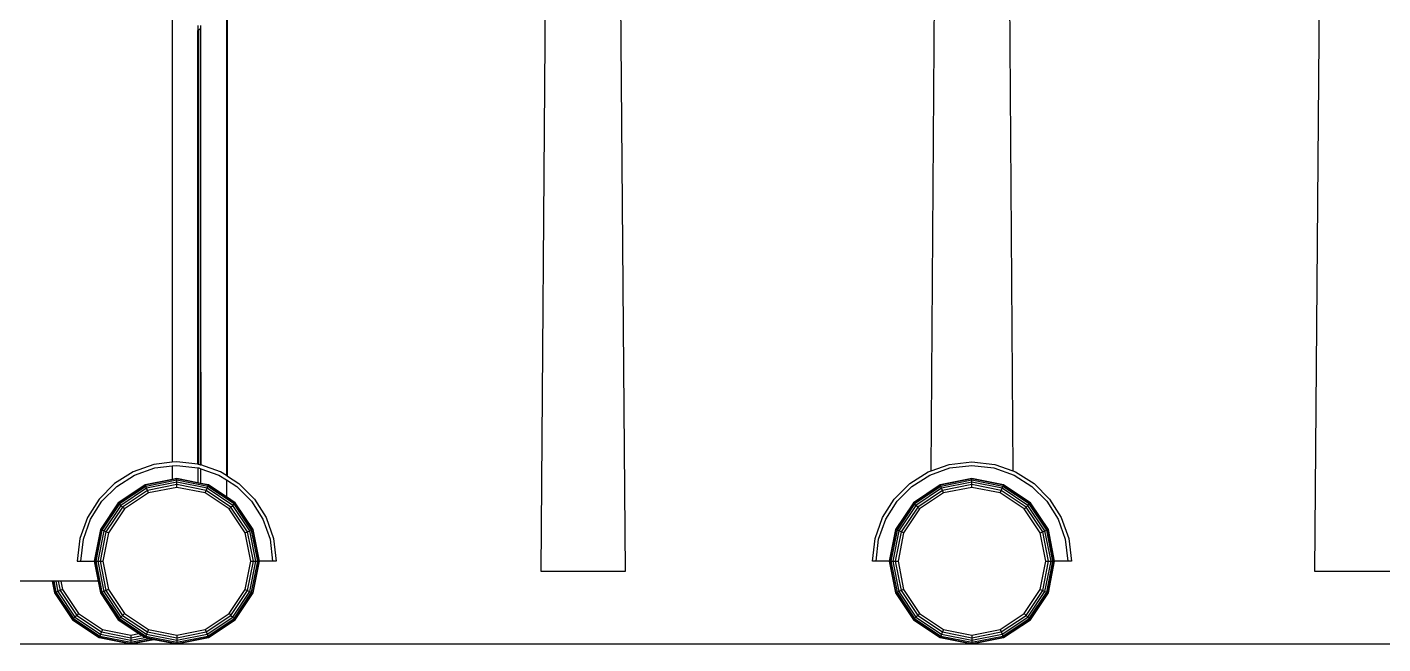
# Model space of a CAD drawing. Extents: x -4210259 to 293730, y -7499 to 868879.
# Drawn here: x -2199452 to -2198534, y 516937 to 517356 of the extents above; entities that cross this region are included whole.
import ezdxf

# ---------------------------------------------------------------- set-up
doc = ezdxf.new("R2010")
doc.units = 0
doc.header["$LTSCALE"] = 1000
doc.header["$MEASUREMENT"] = 0
doc.layers.add('A-SFCE', color=30, linetype='Continuous')

# ---------------------------------------------------------------- blocks, each defined once
blk = doc.blocks.new('A$C4A4B1E4B')
at = {"color": 250}
for p, q in [((-3295.7, 1493.31), (-3295.7, 139.37)), ((-3258.31, 129.86), (-3258.31, 450.15)), ((-3045.84, 65.33), (-3042.81, 457.39)), ((-2992, 452.58), (-2989.03, 65.33)), ((-2781.69, 133.58), (-2779.47, 454.58)), ((-2728.67, 455.52), (-2726.44, 133.58)), ((-2521.74, 65.33), (-2518.7, 457.39)), ((-3259.08, 449.41), (-3259.08, 130.35)), ((-3258.64, 449.84), (-3258.64, 130.07)), ((-3278.5, 435.49), (-3278.5, 431.97)), ((-3278.2, 432.16), (-3278.5, 431.97)), ((-3278.5, 138.09), (-3278.5, 431.97)), ((-3277.87, 432.36), (-3278.2, 432.16)), ((-3278.2, 432.16), (-3278.2, 138.06)), ((-3276.7, 433.07), (-3277.87, 432.36)), ((-3277.87, 138.02), (-3277.87, 432.36)), ((-3276.27, 433.33), (-3276.7, 433.07)), ((-3276.7, 137.76), (-3276.7, 433.07)), ((-3276.27, 433.33), (-3276.27, 435.49)), ((-3276.27, 200.5), (-3276.27, 433.33)), ((-3276.37, 181.76), (-3276.27, 200.5)), ((-3276.27, 200.5), (-3276.27, 137.6)), ((-3308.11, 137.94), (-3322.3, 132.87)), ((-3295.7, 139.37), (-3308.11, 137.94)), ((-3292.67, 139.72), (-3295.7, 139.37)), ((-3278.5, 138.09), (-3292.67, 139.72)), ((-3278.5, 138.09), (-3278.2, 138.06)), ((-3278.2, 138.06), (-3277.87, 138.02)), ((-3277.87, 138.02), (-3277.22, 137.94)), ((-3277.22, 137.94), (-3276.7, 137.76)), ((-3276.7, 137.76), (-3276.27, 137.6)), ((-2781.69, 133.58), (-2769.51, 137.94)), ((-2769.51, 137.94), (-2754.06, 139.72)), ((-2754.06, 139.72), (-2738.62, 137.94)), ((-2738.62, 137.94), (-2726.44, 133.58)), ((-3322.3, 132.87), (-3334.81, 124.9)), ((-3333.28, 122.98), (-3321.22, 130.65)), ((-3321.22, 130.65), (-3307.55, 135.55)), ((-3307.55, 135.55), (-3295.7, 136.91)), ((-3295.7, 136.91), (-3292.67, 137.26)), ((-3295.7, 136.91), (-3295.7, 127.75)), ((-3292.67, 137.26), (-3278.5, 135.63)), ((-3278.5, 135.63), (-3278.5, 125.54)), ((-3278.5, 135.63), (-3277.78, 135.55)), ((-3277.78, 135.55), (-3276.27, 135)), ((-3263.04, 132.87), (-3276.27, 137.6)), ((-3276.27, 125.09), (-3276.27, 135)), ((-3276.27, 135), (-3264.11, 130.65)), ((-3264.11, 130.65), (-3259.08, 127.45)), ((-3259.08, 130.35), (-3263.04, 132.87)), ((-3259.08, 130.35), (-3258.64, 130.07)), ((-3258.64, 130.07), (-3258.31, 129.86)), ((-3258.31, 129.86), (-3250.52, 124.9)), ((-2796.21, 124.9), (-2783.69, 132.87)), ((-2794.68, 122.98), (-2782.62, 130.65)), ((-2783.69, 132.87), (-2781.69, 133.58)), ((-2782.62, 130.65), (-2768.95, 135.55)), ((-2768.95, 135.55), (-2754.06, 137.26)), ((-2754.06, 137.26), (-2739.18, 135.55)), ((-2739.18, 135.55), (-2725.51, 130.65)), ((-2726.44, 133.58), (-2724.44, 132.87)), ((-2725.51, 130.65), (-2713.45, 122.98)), ((-2724.44, 132.87), (-2711.92, 124.9)), ((-3334.81, 124.9), (-3345.26, 114.46)), ((-3343.34, 112.92), (-3333.28, 122.98)), ((-3314.11, 124.09), (-3332.29, 111.94)), ((-3314, 123.82), (-3332.09, 111.74)), ((-3313.68, 123.04), (-3331.49, 111.13)), ((-3313.17, 121.81), (-3330.55, 110.2)), ((-3312.53, 120.27), (-3329.37, 109.02)), ((-3295.7, 127.75), (-3314.11, 124.09)), ((-3314, 123.82), (-3314.11, 124.09)), ((-3292.67, 128.06), (-3314, 123.82)), ((-3313.68, 123.04), (-3314, 123.82)), ((-3292.67, 127.21), (-3313.68, 123.04)), ((-3313.17, 121.81), (-3313.68, 123.04)), ((-3292.67, 125.89), (-3313.17, 121.81)), ((-3312.53, 120.27), (-3313.17, 121.81)), ((-3292.67, 124.23), (-3312.53, 120.27)), ((-3311.82, 118.57), (-3312.53, 120.27)), ((-3292.67, 122.38), (-3311.82, 118.57)), ((-3292.67, 128.36), (-3295.7, 127.75)), ((-3292.67, 128.06), (-3292.67, 128.36)), ((-3278.5, 125.54), (-3292.67, 128.36)), ((-3271.33, 123.82), (-3292.67, 128.06)), ((-3292.67, 127.21), (-3292.67, 128.06)), ((-3271.66, 123.04), (-3292.67, 127.21)), ((-3292.67, 125.89), (-3292.67, 127.21)), ((-3272.17, 121.81), (-3292.67, 125.89)), ((-3292.67, 124.23), (-3292.67, 125.89)), ((-3272.8, 120.27), (-3292.67, 124.23)), ((-3292.67, 122.38), (-3292.67, 124.23)), ((-3273.51, 118.57), (-3292.67, 122.38)), ((-3276.27, 125.09), (-3278.5, 125.54)), ((-3271.22, 124.09), (-3276.27, 125.09)), ((-3273.51, 118.57), (-3272.8, 120.27)), ((-3272.8, 120.27), (-3272.17, 121.81)), ((-3255.96, 109.02), (-3272.8, 120.27)), ((-3272.17, 121.81), (-3271.66, 123.04)), ((-3254.78, 110.2), (-3272.17, 121.81)), ((-3271.66, 123.04), (-3271.33, 123.82)), ((-3253.85, 111.13), (-3271.66, 123.04)), ((-3271.33, 123.82), (-3271.22, 124.09)), ((-3253.25, 111.74), (-3271.33, 123.82)), ((-3259.08, 115.97), (-3271.22, 124.09)), ((-3259.08, 127.45), (-3259.08, 115.97)), ((-3259.08, 127.45), (-3252.05, 122.98)), ((-3252.05, 122.98), (-3242, 112.92)), ((-3250.52, 124.9), (-3240.08, 114.46)), ((-2806.65, 114.46), (-2796.21, 124.9)), ((-2804.74, 112.92), (-2794.68, 122.98)), ((-2775.51, 124.09), (-2793.69, 111.94)), ((-2775.4, 123.82), (-2793.48, 111.74)), ((-2775.07, 123.04), (-2792.88, 111.13)), ((-2774.57, 121.81), (-2791.95, 110.2)), ((-2773.93, 120.27), (-2790.77, 109.02)), ((-2754.06, 128.36), (-2775.51, 124.09)), ((-2775.4, 123.82), (-2775.51, 124.09)), ((-2754.06, 128.06), (-2775.4, 123.82)), ((-2775.07, 123.04), (-2775.4, 123.82)), ((-2754.06, 127.21), (-2775.07, 123.04)), ((-2774.57, 121.81), (-2775.07, 123.04)), ((-2754.06, 125.89), (-2774.57, 121.81)), ((-2773.93, 120.27), (-2774.57, 121.81)), ((-2754.06, 124.23), (-2773.93, 120.27)), ((-2773.22, 118.57), (-2773.93, 120.27)), ((-2754.06, 122.38), (-2773.22, 118.57)), ((-2732.62, 124.09), (-2754.06, 128.36)), ((-2754.06, 128.06), (-2754.06, 128.36)), ((-2732.73, 123.82), (-2754.06, 128.06)), ((-2754.06, 127.21), (-2754.06, 128.06)), ((-2733.06, 123.04), (-2754.06, 127.21)), ((-2754.06, 125.89), (-2754.06, 127.21)), ((-2733.56, 121.81), (-2754.06, 125.89)), ((-2754.06, 124.23), (-2754.06, 125.89)), ((-2734.2, 120.27), (-2754.06, 124.23)), ((-2754.06, 122.38), (-2754.06, 124.23)), ((-2734.91, 118.57), (-2754.06, 122.38)), ((-2734.91, 118.57), (-2734.2, 120.27)), ((-2734.2, 120.27), (-2733.56, 121.81)), ((-2717.36, 109.02), (-2734.2, 120.27)), ((-2733.56, 121.81), (-2733.06, 123.04)), ((-2716.18, 110.2), (-2733.56, 121.81)), ((-2733.06, 123.04), (-2732.73, 123.82)), ((-2715.25, 111.13), (-2733.06, 123.04)), ((-2732.73, 123.82), (-2732.62, 124.09)), ((-2714.65, 111.74), (-2732.73, 123.82)), ((-2714.44, 111.94), (-2732.62, 124.09)), ((-2713.45, 122.98), (-2703.39, 112.92)), ((-2711.92, 124.9), (-2701.48, 114.46)), ((-3345.26, 114.46), (-3353.22, 101.95)), ((-3351.01, 100.85), (-3343.34, 112.92)), ((-3332.29, 111.94), (-3344.44, 93.76)), ((-3332.09, 111.74), (-3344.17, 93.65)), ((-3331.49, 111.13), (-3343.39, 93.33)), ((-3332.09, 111.74), (-3332.29, 111.94)), ((-3331.49, 111.13), (-3332.09, 111.74)), ((-3330.55, 110.2), (-3331.49, 111.13)), ((-3311.82, 118.57), (-3328.07, 107.72)), ((-3257.27, 107.72), (-3273.51, 118.57)), ((-3253.04, 111.94), (-3259.08, 115.97)), ((-3254.78, 110.2), (-3253.85, 111.13)), ((-3253.85, 111.13), (-3253.25, 111.74)), ((-3241.95, 93.33), (-3253.85, 111.13)), ((-3253.25, 111.74), (-3253.04, 111.94)), ((-3241.16, 93.65), (-3253.25, 111.74)), ((-3240.89, 93.76), (-3253.04, 111.94)), ((-3242, 112.92), (-3234.33, 100.85)), ((-3240.08, 114.46), (-3232.12, 101.95)), ((-2814.61, 101.95), (-2806.65, 114.46)), ((-2812.41, 100.85), (-2804.74, 112.92)), ((-2793.69, 111.94), (-2805.84, 93.76)), ((-2793.48, 111.74), (-2805.57, 93.65)), ((-2792.88, 111.13), (-2804.78, 93.33)), ((-2793.48, 111.74), (-2793.69, 111.94)), ((-2792.88, 111.13), (-2793.48, 111.74)), ((-2791.95, 110.2), (-2792.88, 111.13)), ((-2773.22, 118.57), (-2789.46, 107.72)), ((-2718.67, 107.72), (-2734.91, 118.57)), ((-2716.18, 110.2), (-2715.25, 111.13)), ((-2715.25, 111.13), (-2714.65, 111.74)), ((-2703.35, 93.33), (-2715.25, 111.13)), ((-2714.65, 111.74), (-2714.44, 111.94)), ((-2702.56, 93.65), (-2714.65, 111.74)), ((-2702.29, 93.76), (-2714.44, 111.94)), ((-2703.39, 112.92), (-2695.72, 100.85)), ((-2701.48, 114.46), (-2693.51, 101.95)), ((-3353.22, 101.95), (-3358.29, 87.76)), ((-3330.55, 110.2), (-3342.16, 92.82)), ((-3329.37, 109.02), (-3340.62, 92.18)), ((-3328.07, 107.72), (-3338.92, 91.47)), ((-3329.37, 109.02), (-3330.55, 110.2)), ((-3328.07, 107.72), (-3329.37, 109.02)), ((-3257.27, 107.72), (-3255.96, 109.02)), ((-3246.42, 91.47), (-3257.27, 107.72)), ((-3255.96, 109.02), (-3254.78, 110.2)), ((-3244.71, 92.18), (-3255.96, 109.02)), ((-3243.17, 92.82), (-3254.78, 110.2)), ((-3232.12, 101.95), (-3227.04, 87.76)), ((-2819.69, 87.76), (-2814.61, 101.95)), ((-2791.95, 110.2), (-2803.56, 92.82)), ((-2790.77, 109.02), (-2802.02, 92.18)), ((-2789.46, 107.72), (-2800.32, 91.47)), ((-2790.77, 109.02), (-2791.95, 110.2)), ((-2789.46, 107.72), (-2790.77, 109.02)), ((-2718.67, 107.72), (-2717.36, 109.02)), ((-2707.81, 91.47), (-2718.67, 107.72)), ((-2717.36, 109.02), (-2716.18, 110.2)), ((-2706.11, 92.18), (-2717.36, 109.02)), ((-2704.57, 92.82), (-2716.18, 110.2)), ((-2693.51, 101.95), (-2688.44, 87.76)), ((-3355.9, 87.18), (-3351.01, 100.85)), ((-3344.44, 93.76), (-3348.71, 72.32)), ((-3344.17, 93.65), (-3348.41, 72.32)), ((-3343.39, 93.33), (-3347.56, 72.32)), ((-3342.16, 92.82), (-3346.24, 72.32)), ((-3340.62, 92.18), (-3344.58, 72.32)), ((-3344.17, 93.65), (-3344.44, 93.76)), ((-3343.39, 93.33), (-3344.17, 93.65)), ((-3342.16, 92.82), (-3343.39, 93.33)), ((-3340.62, 92.18), (-3342.16, 92.82)), ((-3338.92, 91.47), (-3340.62, 92.18)), ((-3246.42, 91.47), (-3244.71, 92.18)), ((-3244.71, 92.18), (-3243.17, 92.82)), ((-3240.76, 72.32), (-3244.71, 92.18)), ((-3243.17, 92.82), (-3241.95, 93.33)), ((-3239.09, 72.32), (-3243.17, 92.82)), ((-3241.95, 93.33), (-3241.16, 93.65)), ((-3237.77, 72.32), (-3241.95, 93.33)), ((-3241.16, 93.65), (-3240.89, 93.76)), ((-3236.92, 72.32), (-3241.16, 93.65)), ((-3236.63, 72.32), (-3240.89, 93.76)), ((-3234.33, 100.85), (-3229.44, 87.18)), ((-2817.29, 87.18), (-2812.41, 100.85)), ((-2805.84, 93.76), (-2810.1, 72.32)), ((-2805.57, 93.65), (-2809.81, 72.32)), ((-2804.78, 93.33), (-2808.96, 72.32)), ((-2803.56, 92.82), (-2807.64, 72.32)), ((-2802.02, 92.18), (-2805.97, 72.32)), ((-2805.57, 93.65), (-2805.84, 93.76)), ((-2804.78, 93.33), (-2805.57, 93.65)), ((-2803.56, 92.82), (-2804.78, 93.33)), ((-2802.02, 92.18), (-2803.56, 92.82)), ((-2800.32, 91.47), (-2802.02, 92.18)), ((-2707.81, 91.47), (-2706.11, 92.18)), ((-2706.11, 92.18), (-2704.57, 92.82)), ((-2702.16, 72.32), (-2706.11, 92.18)), ((-2704.57, 92.82), (-2703.35, 93.33)), ((-2700.49, 72.32), (-2704.57, 92.82)), ((-2703.35, 93.33), (-2702.56, 93.65)), ((-2699.17, 72.32), (-2703.35, 93.33)), ((-2702.56, 93.65), (-2702.29, 93.76)), ((-2698.32, 72.32), (-2702.56, 93.65)), ((-2698.03, 72.32), (-2702.29, 93.76)), ((-2695.72, 100.85), (-2690.83, 87.18)), ((-3358.29, 87.76), (-3360.07, 72.32)), ((-3357.61, 72.32), (-3355.9, 87.18)), ((-3338.92, 91.47), (-3342.73, 72.32)), ((-3242.61, 72.32), (-3246.42, 91.47)), ((-3229.44, 87.18), (-3227.72, 72.32)), ((-3227.04, 87.76), (-3225.26, 72.32)), ((-2821.47, 72.32), (-2819.69, 87.76)), ((-2819.01, 72.32), (-2817.29, 87.18)), ((-2800.32, 91.47), (-2804.13, 72.32)), ((-2704, 72.32), (-2707.81, 91.47)), ((-2690.83, 87.18), (-2689.12, 72.32)), ((-2688.44, 87.76), (-2686.66, 72.32)), ((-3360.07, 72.32), (-3357.61, 72.32)), ((-3357.61, 72.32), (-3348.71, 72.32)), ((-3348.71, 72.32), (-3348.41, 72.32)), ((-3348.71, 72.32), (-3346.01, 58.76)), ((-3348.41, 72.32), (-3344.17, 50.98)), ((-3348.41, 72.32), (-3347.56, 72.32)), ((-3347.56, 72.32), (-3343.39, 51.31)), ((-3347.56, 72.32), (-3346.24, 72.32)), ((-3346.24, 72.32), (-3342.16, 51.81)), ((-3346.24, 72.32), (-3344.58, 72.32)), ((-3344.58, 72.32), (-3340.62, 52.45)), ((-3344.58, 72.32), (-3342.73, 72.32)), ((-3342.73, 72.32), (-3338.92, 53.16)), ((-3246.42, 53.16), (-3242.61, 72.32)), ((-3244.71, 52.45), (-3240.76, 72.32)), ((-3243.17, 51.81), (-3239.09, 72.32)), ((-3242.61, 72.32), (-3240.76, 72.32)), ((-3241.95, 51.31), (-3237.77, 72.32)), ((-3241.16, 50.98), (-3236.92, 72.32)), ((-3240.89, 50.87), (-3236.63, 72.32)), ((-3240.76, 72.32), (-3239.09, 72.32)), ((-3239.09, 72.32), (-3237.77, 72.32)), ((-3237.77, 72.32), (-3236.92, 72.32)), ((-3236.92, 72.32), (-3236.63, 72.32)), ((-3227.72, 72.32), (-3236.63, 72.32)), ((-3225.26, 72.32), (-3227.72, 72.32)), ((-2989.03, 65.33), (-3045.84, 65.33)), ((-2819.01, 72.32), (-2821.47, 72.32)), ((-2810.1, 72.32), (-2819.01, 72.32)), ((-2810.1, 72.32), (-2805.84, 50.87)), ((-2810.1, 72.32), (-2809.81, 72.32)), ((-2809.81, 72.32), (-2805.57, 50.98)), ((-2809.81, 72.32), (-2808.96, 72.32)), ((-2808.96, 72.32), (-2804.78, 51.31)), ((-2808.96, 72.32), (-2807.64, 72.32)), ((-2807.64, 72.32), (-2803.56, 51.81)), ((-2807.64, 72.32), (-2805.97, 72.32)), ((-2805.97, 72.32), (-2802.02, 52.45)), ((-2805.97, 72.32), (-2804.13, 72.32)), ((-2804.13, 72.32), (-2800.32, 53.16)), ((-2707.81, 53.16), (-2704, 72.32)), ((-2706.11, 52.45), (-2702.16, 72.32)), ((-2704.57, 51.81), (-2700.49, 72.32)), ((-2704, 72.32), (-2702.16, 72.32)), ((-2703.35, 51.31), (-2699.17, 72.32)), ((-2702.56, 50.98), (-2698.32, 72.32)), ((-2702.29, 50.87), (-2698.03, 72.32)), ((-2702.16, 72.32), (-2700.49, 72.32)), ((-2700.49, 72.32), (-2699.17, 72.32)), ((-2699.17, 72.32), (-2698.32, 72.32)), ((-2698.32, 72.32), (-2698.03, 72.32)), ((-2689.12, 72.32), (-2698.03, 72.32)), ((-2686.66, 72.32), (-2689.12, 72.32)), ((-2464.92, 65.33), (-2521.74, 65.33)), ((-3377.11, 58.76), (-3580.87, 58.76)), ((-3377.11, 58.76), (-3375.54, 50.87)), ((-3376.81, 58.76), (-3377.11, 58.76)), ((-3376.81, 58.76), (-3375.27, 50.98)), ((-3375.97, 58.76), (-3376.81, 58.76)), ((-3375.97, 58.76), (-3374.48, 51.31)), ((-3374.64, 58.76), (-3375.97, 58.76)), ((-3374.64, 58.76), (-3373.26, 51.81)), ((-3372.98, 58.76), (-3374.64, 58.76)), ((-3372.98, 58.76), (-3371.72, 52.45)), ((-3371.13, 58.76), (-3372.98, 58.76)), ((-3371.13, 58.76), (-3370.02, 53.16)), ((-3346.01, 58.76), (-3371.13, 58.76)), ((-3346.01, 58.76), (-3344.44, 50.87)), ((-3375.27, 50.98), (-3375.54, 50.87)), ((-3375.54, 50.87), (-3363.39, 32.69)), ((-3374.48, 51.31), (-3375.27, 50.98)), ((-3375.27, 50.98), (-3363.18, 32.9)), ((-3373.26, 51.81), (-3374.48, 51.31)), ((-3374.48, 51.31), (-3362.58, 33.5)), ((-3371.72, 52.45), (-3373.26, 51.81)), ((-3373.26, 51.81), (-3361.65, 34.43)), ((-3370.02, 53.16), (-3371.72, 52.45)), ((-3371.72, 52.45), (-3360.47, 35.61)), ((-3370.02, 53.16), (-3359.16, 36.92)), ((-3344.17, 50.98), (-3344.44, 50.87)), ((-3344.44, 50.87), (-3332.29, 32.69)), ((-3343.39, 51.31), (-3344.17, 50.98)), ((-3344.17, 50.98), (-3332.09, 32.9)), ((-3342.16, 51.81), (-3343.39, 51.31)), ((-3343.39, 51.31), (-3331.49, 33.5)), ((-3340.62, 52.45), (-3342.16, 51.81)), ((-3342.16, 51.81), (-3330.55, 34.43)), ((-3338.92, 53.16), (-3340.62, 52.45)), ((-3340.62, 52.45), (-3329.37, 35.61)), ((-3338.92, 53.16), (-3328.07, 36.92)), ((-3257.27, 36.92), (-3246.42, 53.16)), ((-3255.96, 35.61), (-3244.71, 52.45)), ((-3254.78, 34.43), (-3243.17, 51.81)), ((-3253.85, 33.5), (-3241.95, 51.31)), ((-3253.25, 32.9), (-3241.16, 50.98)), ((-3253.04, 32.69), (-3240.89, 50.87)), ((-3246.42, 53.16), (-3244.71, 52.45)), ((-3244.71, 52.45), (-3243.17, 51.81)), ((-3243.17, 51.81), (-3241.95, 51.31)), ((-3241.95, 51.31), (-3241.16, 50.98)), ((-3241.16, 50.98), (-3240.89, 50.87)), ((-2805.57, 50.98), (-2805.84, 50.87)), ((-2805.84, 50.87), (-2793.69, 32.69)), ((-2804.78, 51.31), (-2805.57, 50.98)), ((-2805.57, 50.98), (-2793.48, 32.9)), ((-2803.56, 51.81), (-2804.78, 51.31)), ((-2804.78, 51.31), (-2792.88, 33.5)), ((-2802.02, 52.45), (-2803.56, 51.81)), ((-2803.56, 51.81), (-2791.95, 34.43)), ((-2800.32, 53.16), (-2802.02, 52.45)), ((-2802.02, 52.45), (-2790.77, 35.61)), ((-2800.32, 53.16), (-2789.46, 36.92)), ((-2718.67, 36.92), (-2707.81, 53.16)), ((-2717.36, 35.61), (-2706.11, 52.45)), ((-2716.18, 34.43), (-2704.57, 51.81)), ((-2715.25, 33.5), (-2703.35, 51.31)), ((-2714.65, 32.9), (-2702.56, 50.98)), ((-2714.44, 32.69), (-2702.29, 50.87)), ((-2707.81, 53.16), (-2706.11, 52.45)), ((-2706.11, 52.45), (-2704.57, 51.81)), ((-2704.57, 51.81), (-2703.35, 51.31)), ((-2703.35, 51.31), (-2702.56, 50.98)), ((-2702.56, 50.98), (-2702.29, 50.87)), ((-3359.16, 36.92), (-3360.47, 35.61)), ((-3359.16, 36.92), (-3342.92, 26.07)), ((-3328.07, 36.92), (-3329.37, 35.61)), ((-3328.07, 36.92), (-3311.82, 26.07)), ((-3273.51, 26.07), (-3257.27, 36.92)), ((-3257.27, 36.92), (-3255.96, 35.61)), ((-2789.46, 36.92), (-2790.77, 35.61)), ((-2789.46, 36.92), (-2773.22, 26.07)), ((-2734.91, 26.07), (-2718.67, 36.92)), ((-2718.67, 36.92), (-2717.36, 35.61)), ((-3363.18, 32.9), (-3363.39, 32.69)), ((-3363.39, 32.69), (-3345.21, 20.54)), ((-3362.58, 33.5), (-3363.18, 32.9)), ((-3363.18, 32.9), (-3345.1, 20.81)), ((-3361.65, 34.43), (-3362.58, 33.5)), ((-3362.58, 33.5), (-3344.77, 21.6)), ((-3360.47, 35.61), (-3361.65, 34.43)), ((-3361.65, 34.43), (-3344.27, 22.82)), ((-3360.47, 35.61), (-3343.63, 24.36)), ((-3332.09, 32.9), (-3332.29, 32.69)), ((-3332.29, 32.69), (-3318.3, 23.34)), ((-3331.49, 33.5), (-3332.09, 32.9)), ((-3332.09, 32.9), (-3314, 20.81)), ((-3330.55, 34.43), (-3331.49, 33.5)), ((-3331.49, 33.5), (-3313.68, 21.6)), ((-3329.37, 35.61), (-3330.55, 34.43)), ((-3330.55, 34.43), (-3313.17, 22.82)), ((-3329.37, 35.61), (-3312.53, 24.36)), ((-3272.8, 24.36), (-3255.96, 35.61)), ((-3272.17, 22.82), (-3254.78, 34.43)), ((-3271.66, 21.6), (-3253.85, 33.5)), ((-3271.33, 20.81), (-3253.25, 32.9)), ((-3271.22, 20.54), (-3253.04, 32.69)), ((-3255.96, 35.61), (-3254.78, 34.43)), ((-3254.78, 34.43), (-3253.85, 33.5)), ((-3253.85, 33.5), (-3253.25, 32.9)), ((-3253.25, 32.9), (-3253.04, 32.69)), ((-2793.48, 32.9), (-2793.69, 32.69)), ((-2793.69, 32.69), (-2775.51, 20.54)), ((-2792.88, 33.5), (-2793.48, 32.9)), ((-2793.48, 32.9), (-2775.4, 20.81)), ((-2791.95, 34.43), (-2792.88, 33.5)), ((-2792.88, 33.5), (-2775.07, 21.6)), ((-2790.77, 35.61), (-2791.95, 34.43)), ((-2791.95, 34.43), (-2774.57, 22.82)), ((-2790.77, 35.61), (-2773.93, 24.36)), ((-2734.2, 24.36), (-2717.36, 35.61)), ((-2733.56, 22.82), (-2716.18, 34.43)), ((-2733.06, 21.6), (-2715.25, 33.5)), ((-2732.73, 20.81), (-2714.65, 32.9)), ((-2732.62, 20.54), (-2714.44, 32.69)), ((-2717.36, 35.61), (-2716.18, 34.43)), ((-2716.18, 34.43), (-2715.25, 33.5)), ((-2715.25, 33.5), (-2714.65, 32.9)), ((-2714.65, 32.9), (-2714.44, 32.69)), ((-3345.1, 20.81), (-3345.21, 20.54)), ((-3345.21, 20.54), (-3323.76, 16.28)), ((-3344.77, 21.6), (-3345.1, 20.81)), ((-3345.1, 20.81), (-3323.76, 16.57)), ((-3344.27, 22.82), (-3344.77, 21.6)), ((-3344.77, 21.6), (-3323.76, 17.42)), ((-3343.63, 24.36), (-3344.27, 22.82)), ((-3344.27, 22.82), (-3323.76, 18.74)), ((-3342.92, 26.07), (-3343.63, 24.36)), ((-3343.63, 24.36), (-3323.76, 20.41)), ((-3342.92, 26.07), (-3323.76, 22.26)), ((-3323.76, 22.26), (-3318.3, 23.34)), ((-3323.76, 22.26), (-3323.76, 20.41)), ((-3323.76, 20.41), (-3316.17, 21.92)), ((-3323.76, 18.74), (-3314.25, 20.63)), ((-3323.76, 20.41), (-3323.76, 18.74)), ((-3323.76, 17.42), (-3311.09, 19.94)), ((-3323.76, 16.57), (-3308.95, 19.52)), ((-3323.76, 16.28), (-3308.22, 19.37)), ((-3323.76, 18.74), (-3323.76, 17.42)), ((-3318.3, 23.34), (-3316.17, 21.92)), ((-3316.17, 21.92), (-3314.25, 20.63)), ((-3314.25, 20.63), (-3314.11, 20.54)), ((-3314, 20.81), (-3314.11, 20.54)), ((-3314.11, 20.54), (-3311.09, 19.94)), ((-3313.68, 21.6), (-3314, 20.81)), ((-3314, 20.81), (-3292.67, 16.57)), ((-3313.17, 22.82), (-3313.68, 21.6)), ((-3313.68, 21.6), (-3292.67, 17.42)), ((-3312.53, 24.36), (-3313.17, 22.82)), ((-3313.17, 22.82), (-3292.67, 18.74)), ((-3311.82, 26.07), (-3312.53, 24.36)), ((-3312.53, 24.36), (-3292.67, 20.41)), ((-3311.82, 26.07), (-3292.67, 22.26)), ((-3311.09, 19.94), (-3308.95, 19.52)), ((-3308.95, 19.52), (-3308.22, 19.37)), ((-3308.22, 19.37), (-3292.67, 16.28)), ((-3292.67, 22.26), (-3273.51, 26.07)), ((-3292.67, 20.41), (-3272.8, 24.36)), ((-3292.67, 18.74), (-3272.17, 22.82)), ((-3292.67, 22.26), (-3292.67, 20.41)), ((-3292.67, 17.42), (-3271.66, 21.6)), ((-3292.67, 16.57), (-3271.33, 20.81)), ((-3292.67, 16.28), (-3271.22, 20.54)), ((-3292.67, 20.41), (-3292.67, 18.74)), ((-3292.67, 18.74), (-3292.67, 17.42)), ((-3273.51, 26.07), (-3272.8, 24.36)), ((-3272.8, 24.36), (-3272.17, 22.82)), ((-3272.17, 22.82), (-3271.66, 21.6)), ((-3271.66, 21.6), (-3271.33, 20.81)), ((-3271.33, 20.81), (-3271.22, 20.54)), ((-2775.4, 20.81), (-2775.51, 20.54)), ((-2775.51, 20.54), (-2754.06, 16.28)), ((-2775.07, 21.6), (-2775.4, 20.81)), ((-2775.4, 20.81), (-2754.06, 16.57)), ((-2774.57, 22.82), (-2775.07, 21.6)), ((-2775.07, 21.6), (-2754.06, 17.42)), ((-2773.93, 24.36), (-2774.57, 22.82)), ((-2774.57, 22.82), (-2754.06, 18.74)), ((-2773.22, 26.07), (-2773.93, 24.36)), ((-2773.93, 24.36), (-2754.06, 20.41)), ((-2773.22, 26.07), (-2754.06, 22.26)), ((-2754.06, 22.26), (-2734.91, 26.07)), ((-2754.06, 20.41), (-2734.2, 24.36)), ((-2754.06, 18.74), (-2733.56, 22.82)), ((-2754.06, 22.26), (-2754.06, 20.41)), ((-2754.06, 17.42), (-2733.06, 21.6)), ((-2754.06, 16.57), (-2732.73, 20.81)), ((-2754.06, 16.28), (-2732.62, 20.54)), ((-2754.06, 20.41), (-2754.06, 18.74)), ((-2754.06, 18.74), (-2754.06, 17.42)), ((-2734.91, 26.07), (-2734.2, 24.36)), ((-2734.2, 24.36), (-2733.56, 22.82)), ((-2733.56, 22.82), (-2733.06, 21.6)), ((-2733.06, 21.6), (-2732.73, 20.81)), ((-2732.73, 20.81), (-2732.62, 20.54)), ((-3323.76, 17.42), (-3323.76, 16.57)), ((-3323.76, 16.57), (-3323.76, 16.28)), ((-3292.67, 17.42), (-3292.67, 16.57)), ((-3292.67, 16.57), (-3292.67, 16.28)), ((-2754.06, 17.42), (-2754.06, 16.57)), ((-2754.06, 16.57), (-2754.06, 16.28))]:
    blk.add_line(p, q, dxfattribs=at)

msp = doc.modelspace()

# ---------------------------------------------------------------- linework, layer by layer
at = {"layer": 'A-SFCE'}
msp.add_lwpolyline([(-2282616.72, 516937.45), (-2171902.86, 516937.45)], dxfattribs=at)

# ---------------------------------------------------------------- block references
msp.add_blockref('A$C4A4B1E4B', (-2196058.14, 516921.17))

doc.saveas('drawing.dxf')
